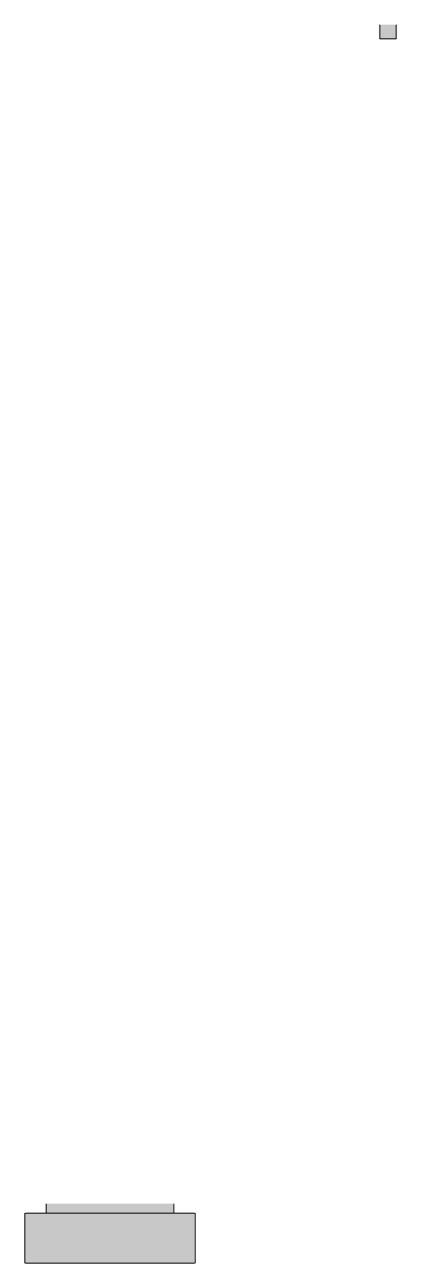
# Model space of a CAD drawing. Header units: centimetres. Extents: x 294 to 381, y 256 to 547.
import ezdxf

# ---------------------------------------------------------------- set-up
doc = ezdxf.new("R2010")
doc.units = ezdxf.units.CM
doc.layers.add('E-LITE-EQPM', color=7, linetype='Continuous', lineweight=9)

# ---------------------------------------------------------------- blocks, each defined once
blk = doc.blocks.new('LIGHT PROFILE1 - SM530C L1130 1 xLED15S_830 OC 4-1750149-ЗАПАД')
at = {"layer": 'E-LITE-EQPM', "true_color": 0xffd6c1}
blk.add_hatch(color=254, dxfattribs=at).paths.add_polyline_path([(381.31, 543.64), (381.31, 546.94), (377.46, 546.94), (377.46, 543.64)])
at = {"layer": 'E-LITE-EQPM'}
for p, q in [((377.46, 546.94), (377.46, 543.64)), ((381.31, 543.64), (381.31, 546.94)), ((381.31, 543.64), (377.46, 543.64))]:
    blk.add_line(p, q, dxfattribs=at)
blk = doc.blocks.new('Deckenleuchte rund mit Ring Aufbau - 40-1643942-ЗАПАД')
at = {"layer": 'E-LITE-EQPM', "true_color": 0xffd6c1}
for points in [[(309.3, 256.03), (314.09, 256.03), (314.09, 267.81), (294.23, 267.81), (294.23, 256.03), (306.79, 256.03)], [(302.75, 267.81), (314.09, 267.81), (314.09, 270), (299.24, 270), (299.24, 267.81), (300.82, 267.81)], [(314.09, 267.81), (328.93, 267.81), (328.93, 270), (314.09, 270)], [(332.79, 256.03), (333.94, 256.03), (333.94, 267.81), (314.09, 267.81), (314.09, 256.03), (331.76, 256.03)]]:
    blk.add_hatch(color=254, dxfattribs=at).paths.add_polyline_path(points)
at = {"layer": 'E-LITE-EQPM'}
for p, q in [((294.09, 267.81), (294.09, 256.03)), ((294.23, 267.81), (314.09, 267.81)), ((299.09, 270), (299.09, 267.81)), ((314.09, 267.81), (333.94, 267.81)), ((329.09, 267.81), (329.09, 270)), ((334.09, 256.03), (334.09, 267.81)), ((294.23, 256.03), (314.09, 256.03)), ((314.09, 256.03), (333.94, 256.03))]:
    blk.add_line(p, q, dxfattribs=at)
blk = doc.blocks.new('Deckenleuchte rund mit Ring Aufbau - 40 ФОТО-1750059-ЗАПАД')
at = {"layer": 'E-LITE-EQPM'}
for p, q in [((294.09, 267.81), (294.09, 256.03)), ((294.23, 267.81), (294.23, 267.81)), ((299.09, 270), (299.09, 267.81)), ((329.09, 267.81), (329.09, 270)), ((333.94, 267.81), (333.94, 267.81)), ((334.09, 256.03), (334.09, 267.81)), ((294.23, 256.03), (294.23, 256.03)), ((333.94, 256.03), (333.94, 256.03))]:
    blk.add_line(p, q, dxfattribs=at)

msp = doc.modelspace()

# ---------------------------------------------------------------- block references
at = {"layer": 'E-LITE-EQPM'}
for name in ['LIGHT PROFILE1 - SM530C L1130 1 xLED15S_830 OC 4-1750149-ЗАПАД', 'Deckenleuchte rund mit Ring Aufbau - 40-1643942-ЗАПАД', 'Deckenleuchte rund mit Ring Aufbau - 40 ФОТО-1750059-ЗАПАД']:
    msp.add_blockref(name, (0, 0), dxfattribs=at)

doc.saveas('drawing.dxf')
